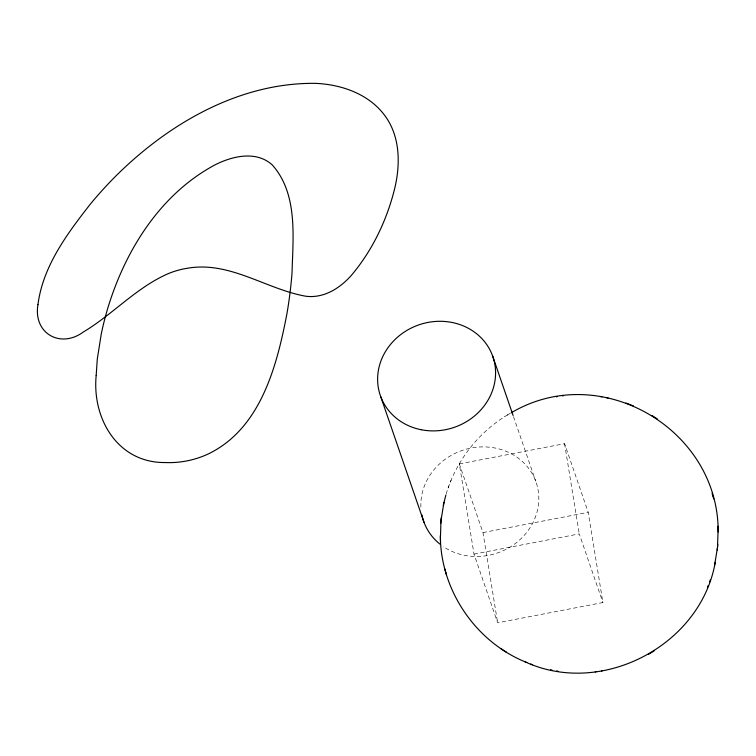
<?xml version="1.0" encoding="UTF-8"?>
<svg xmlns="http://www.w3.org/2000/svg" width="756" height="756" viewBox="0 0 756 756"><rect width="100%" height="100%" fill="white"/><g stroke="black" fill="none" stroke-linecap="round" stroke-linejoin="round"><path stroke-width="0.57" stroke-dasharray="3.78 2.83" d="M446.135 494.055C456.208 460.234 479.597 430.608 510.357 413.267L504.488 416.802M448.062 488.14L448.884 486.013M450.302 482.3L451.096 480.249M459.327 463.91L564.581 443.677L588.225 512.341L602.901 602.551L497.646 622.783L474.012 554.12L459.327 463.91L482.971 532.583L497.646 622.783M482.971 532.583L588.225 512.341M474.012 554.12L579.257 533.887L602.901 602.551M513.485 416.603L535.683 481.071M564.581 443.677L579.257 533.887M420.912 507.182A59.526 54.215 -19 0 1 491.296 447.41A59.526 54.215 -19 0 1 533.386 521.801A59.526 54.215 -19 0 1 443.158 546.493"/><path stroke-width="1.13" d="M440.975 520.78L440.427 538.499M717.538 546.994L718.087 529.276M441.022 520.279L443.97 502.4M714.543 565.365L717.491 547.495M440.729 523.379L441.268 517.699M717.246 550.066L717.794 544.386M443.271 505.443L445.87 495.048M715.242 562.322C700.717 645.463 601.578 697.391 524.966 661.765C475.155 641.296 440.436 589.642 440.342 535.796M707.427 587.516L708.221 585.465M709.629 581.761L710.451 579.635M648.157 654.507L654.034 650.973M511.254 412.776C600.755 359.724 718.833 429.484 718.172 531.978M562.615 395.983L563.258 395.889M595.255 671.876L595.898 671.791M556.529 396.834L557.049 396.768M601.474 671.007L601.984 670.931M600.481 396.588L601.88 396.843M606.529 397.694L608.041 397.968M550.472 669.797L551.984 670.081M556.633 670.922L558.032 671.186M633.547 406L625.977 403.042M524.966 661.765L526.8 662.492M530.797 664.042L532.536 664.732M652.069 415.573L657.314 418.928M501.2 648.837L506.444 652.201M492.44 355.462L513.107 415.488M380.759 396.72L424.012 522.32M712.955 496.201L713.711 498.913M712.105 493.214L712.87 495.927M444.802 568.852L445.558 571.564M445.653 571.838L446.409 574.551M717.983 526.157L718.068 528.879M440.455 538.886L440.54 541.608M439.954 544.131A59.526 54.215 -19 0 1 421.876 514.883M96.173 375.571C91.986 418.748 117.813 463.031 165.177 462.54A85.277 77.66 -19 0 0 207.702 454.224C260.678 429.049 276.913 366.074 287.015 313.267A510.527 464.931 -19 0 0 292.033 272.831C292.997 236.997 298.062 193.98 272.368 165.025C256.322 150.293 232.13 156.067 214.723 165.025C159.79 194.453 124.693 251.323 107.324 309.724A340.162 309.78 -19 0 0 101.219 334.275L97.278 359.195L96.173 375.571M37.961 304.649C33.047 333.254 60.329 348.913 83.302 332.035C112.984 314.298 136.6 287.242 168.72 273.445A76.233 69.429 -19 0 1 187.885 268.172C230.004 261.028 265.999 289.142 305.736 296.22C325.363 298.79 343.007 286.278 354.545 271.508C373.587 247.666 386.892 219.401 394.349 189.879C400.68 164.723 400.538 135.541 383.821 114.26C367.822 93.631 341.23 84.559 315.904 83.368C239.369 82.253 168.144 123.852 115.29 176.573A396.248 360.858 -19 0 0 90.304 204.148C67.142 233.802 42.846 266.254 37.961 304.649M421.054 429.701A59.526 54.215 -19 0 0 493.649 359.138A59.526 54.215 -19 0 0 395.095 339.435A59.526 54.215 -19 0 0 421.054 429.701"/></g></svg>
